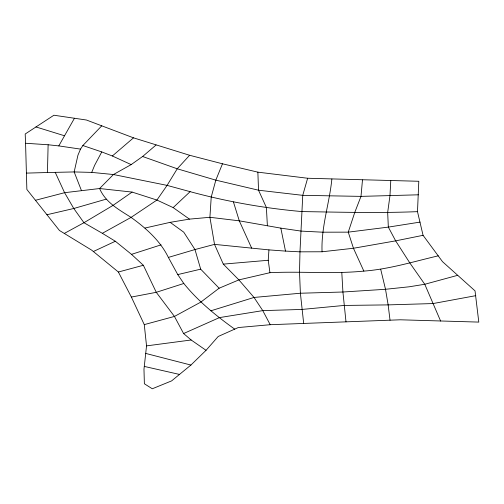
<?xml version="1.0" encoding="UTF-8"?>
<svg xmlns="http://www.w3.org/2000/svg" width="504" height="504" viewBox="0 0 504 504"><rect width="100%" height="100%" fill="white"/><g stroke="black" fill="none" stroke-linecap="round" stroke-linejoin="round"><path stroke-width="0.76" d="M26.517 173.105L47.445 172.526L48.119 144.761L25.565 143.256L25.2 134.007L53.909 115.227L86.436 120.021L133.503 137.838L189.617 155.276L222.472 163.794L257.865 172.154L307.635 178.252L418.805 181.276L417.488 211.648L423.064 235.318L442.506 261.664L475.033 290.871L478.8 322.1L400.315 319.794L270.22 324.708L238.26 327.55L218.213 336.477L206.042 350.318L190.915 365.06L171.612 380.892L152.29 388.773L144.377 383.777L143.974 369.205L146.538 345.876L144.27 324.62L131.374 297.064L118.383 272.021L91.703 250.167L59.434 230.467L26.863 189.454L25.565 143.256M35.444 200.29L64.588 192.692L99.603 188.528C105.481 202.444 118.988 209.683 131.072 217.394C145.94 228.079 160.24 240.71 168.374 257.418L194.979 249.549L214.521 244.377L268.941 249.883L285.497 251.093L299.981 251.836L322.05 251.773C321.067 227.071 329.459 203.427 331.871 179.014M390.776 180.621L389.957 195.798L387.664 212.48L388.338 227.109L395.653 240.862L409.802 262.912L424.771 284.275L440.616 321.048M438.266 255.83C413.626 261.582 389.201 269.218 363.85 271.102C332.627 274.214 301.234 271.133 269.936 272.696L268.235 260.278L268.941 249.883M362.483 179.947L360.996 196.377L354.778 212.386L348.258 232.149L353.449 248.264L363.85 271.102M307.635 178.252L302.747 195.344L299.981 251.836L299.515 272.179L300.39 293.233L303.685 323.461M222.472 163.794L215.825 180.148L211.226 197.051L209.916 217.293L214.521 244.377L223.303 264.121L238.883 279.896L254.029 297.448L262.773 310.622L270.22 324.708M47.445 172.526L74.157 171.94L91.722 172.393L94.639 165.287L101.758 151.931L112.348 155.982L131.16 164.606L142.613 156.498L156.064 145.001M101.764 125.817L82.858 145.53L80.514 149.108L77.944 155.182L74.157 171.94L81.421 190.487M48.119 144.761L58.792 145.908L74.447 118.251M189.617 155.276L177.238 168.79L167.089 185.384L156.933 200.05L131.072 217.394L102.343 233.314L83.948 222.718L73.786 208.492L64.588 192.692L55.201 172.286M131.16 164.606L113.438 174.529L99.603 188.528L132.098 192.081L156.933 200.05L173.156 207.604L190.128 191.665C226.756 201.575 264.191 208.265 301.99 211.579C340.49 212.171 379.002 213.217 417.488 211.648M112.348 155.982L133.503 137.838M269.936 272.696L238.883 279.896L219.133 288.212L200.857 302.085L174.447 316.436L144.27 324.62M132.098 192.081L112.921 205.449L83.948 222.718L64.273 233.453M93.328 251.528L115.347 241.258L131.512 254.356L143.357 265.274L156.272 292.314L174.447 316.436L183.595 333.541L191.167 339.992L206.042 350.318M183.595 333.541L219.423 317.608L262.773 310.622L301.953 309.437L344.182 305.437L388.143 304.889L433.056 303.559L475.814 295.659M131.512 254.356L161.053 244.856M234.763 329.188C216.191 315.8 198.255 301.398 183.809 283.481L156.272 292.314L131.374 297.064M210.848 310.81L254.029 297.448L300.39 293.233L342.922 292.011L385.51 289.29L409.204 286.789L424.771 284.275L457.752 275.297M106.174 199.162L73.786 208.492L46.929 214.742M118.383 272.021L143.357 265.274M168.374 257.418L177.761 274.586L200.68 269.161L219.133 288.212M145.013 228.035L170.157 222.34L189.454 219.127L209.916 217.293L239.287 220.834L280.835 228.129L301.096 231.103L322.591 232.193L348.258 232.149L388.338 227.109L420.046 222.107M423.064 235.318L395.653 240.862L353.449 248.264L322.05 251.773M146.538 345.876L191.167 339.992M223.303 264.121L268.235 260.278M418.383 194.809L360.996 196.377L302.747 195.344L258.527 190.21L215.825 180.148L177.238 168.79L142.613 156.498M91.722 172.393L113.438 174.529L167.089 185.384L190.128 191.665M58.792 145.908L80.514 149.108M144.314 366.427L179.544 374.441M145.719 353.424L190.915 365.06M35.948 126.939L64.525 135.778M82.858 145.53L101.758 151.931M102.343 233.314L115.347 241.258M173.156 207.604L189.454 219.127M170.157 222.34L183.758 232.18L194.979 249.549L200.68 269.161M177.761 274.586L183.809 283.481M251.654 248.119L239.287 220.834L233.434 201.953M380.703 269.275L385.51 289.29L388.143 304.889L390.033 320.242M280.835 228.129L285.497 251.093M346.002 321.88L342.922 292.011L341.806 272.614M267.391 225.767L266.377 207.472L258.527 190.21L257.865 172.154"/></g></svg>
